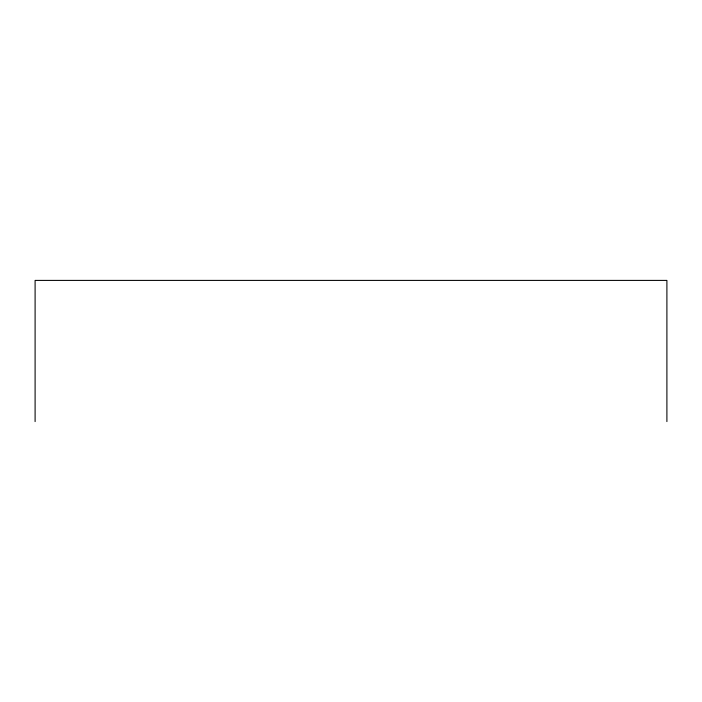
<?xml version="1.0" encoding="UTF-8"?>
<svg xmlns="http://www.w3.org/2000/svg" width="702" height="702" viewBox="0 0 702 702"><rect width="100%" height="100%" fill="white"/><g stroke="black" fill="none" stroke-linecap="round" stroke-linejoin="round"><path stroke-width="1.05" d="M666.9 421.595L666.9 280.405L35.1 280.405L35.1 421.595"/></g></svg>
